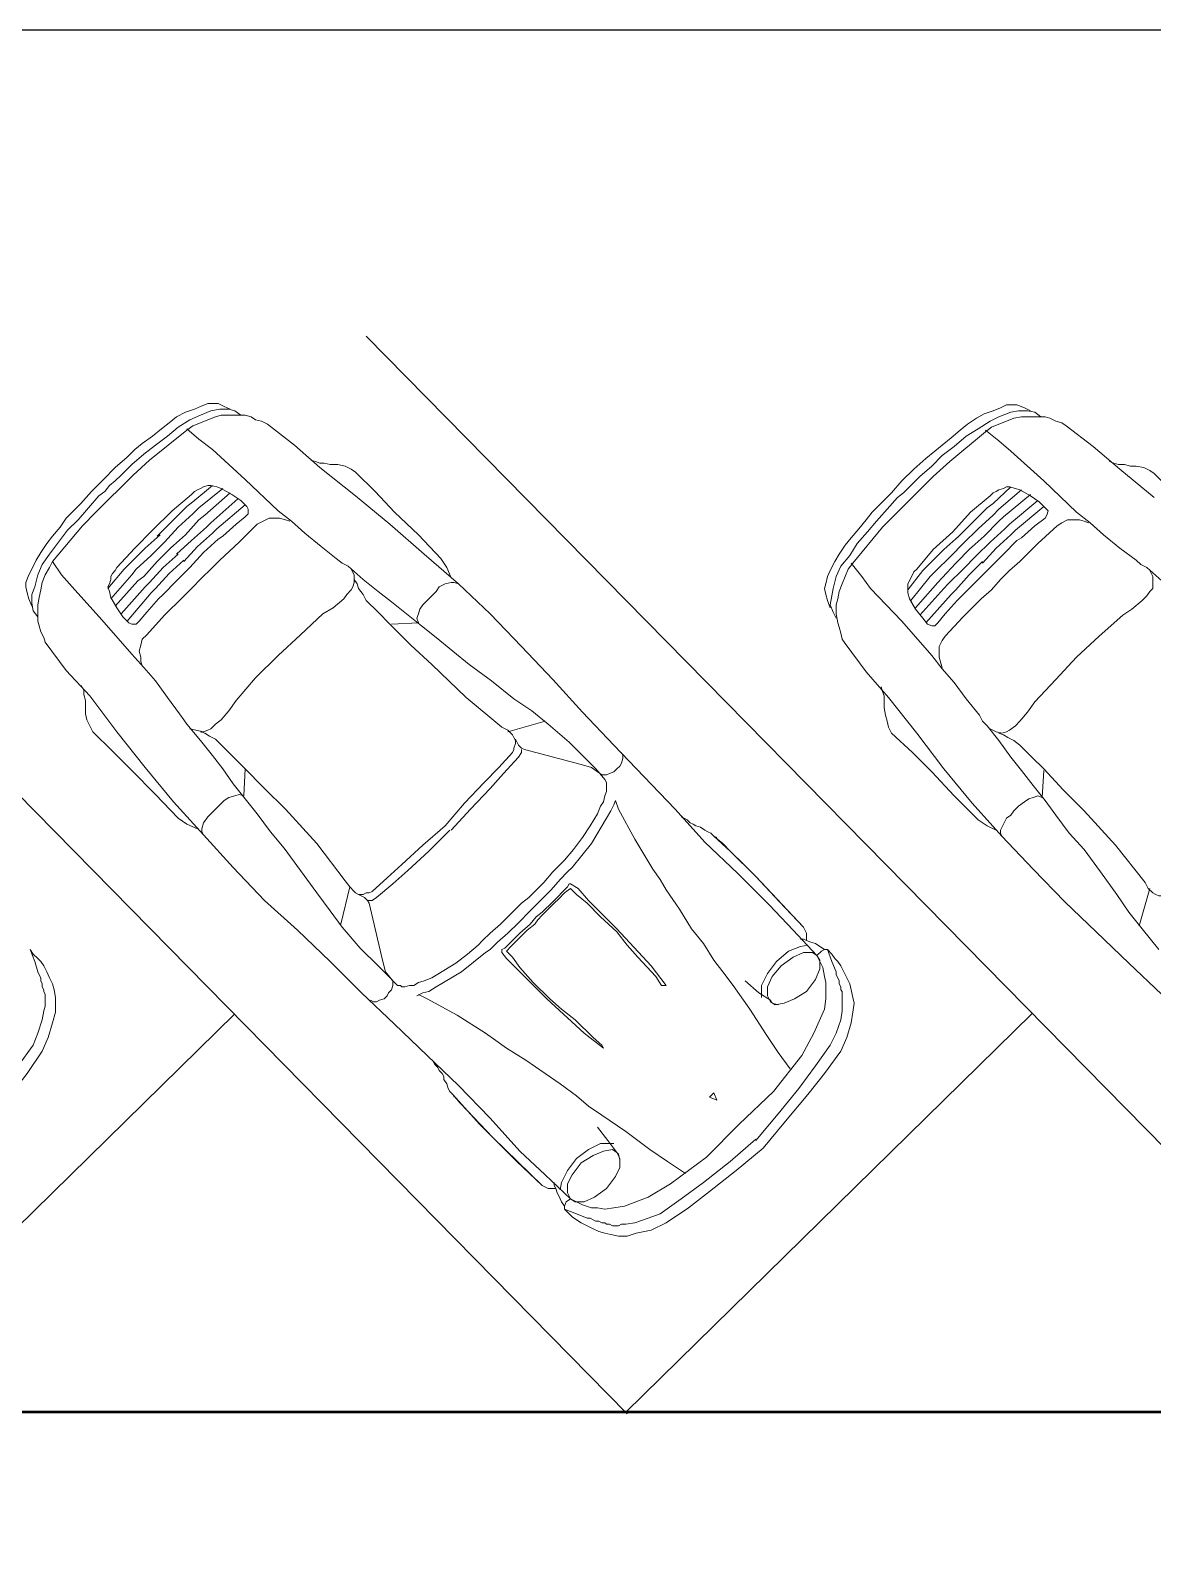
# Model space of a CAD drawing. Header units: metres. Extents: x -24.2 to 51.5, y -28.6 to 30.1.
# Drawn here: x 1.13 to 5.67, y 23.97 to 30.09 of the extents above; entities that cross this region are included whole.
import ezdxf

# ---------------------------------------------------------------- set-up
doc = ezdxf.new("R2010")
doc.units = ezdxf.units.M
for name, color, linetype in [('GF-BLACK', 250, 'Continuous'), ('GF-DARKGRAY', 8, 'Continuous'), ('GF-GRAY', 8, 'Continuous')]:
    doc.layers.add(name, color=color, linetype=linetype)

msp = doc.modelspace()

# ---------------------------------------------------------------- linework, layer by layer
at = {"layer": 'GF-BLACK', "lineweight": 50, "true_color": 0x000000}
msp.add_line((11.0973, 24.4998), (-12.5818, 24.4998), dxfattribs=at)
at = {"layer": 'GF-BLACK', "lineweight": 25, "true_color": 0x000000}
msp.add_lwpolyline([(11.0973, 30.0877), (-24.2464, 30.0877), (-24.2464, -28.567)], dxfattribs=at)
at = {"layer": 'GF-DARKGRAY', "lineweight": 25, "true_color": 0x767676}
for p, q in [((-0.7362, 28.8506), (3.5482, 24.4938)), ((2.4922, 28.8506), (6.7767, 24.4938)), ((0.3198, 24.4998), (1.9612, 26.111)), ((3.5422, 24.4998), (5.1836, 26.111))]:
    msp.add_line(p, q, dxfattribs=at)
at = {"layer": 'GF-GRAY', "lineweight": 13, "true_color": 0x808080}
for p, q in [((3.0655, 27.2515), (3.2164, 27.2938)), ((3.5, 26.9739), (3.512, 26.9377)), ((2.3896, 26.4731), (2.4258, 26.6239)), ((5.6181, 26.467), (5.6603, 26.6179)), ((2.6008, 26.2257), (2.6008, 26.2438)), ((2.7396, 26.1713), (2.7034, 26.1895))]:
    msp.add_line(p, q, dxfattribs=at)
for points in [[(1.9431, 28.555), (1.919, 28.567), (1.8948, 28.5791), (1.8707, 28.5791), (1.8526, 28.5791), (1.8224, 28.567), (1.7983, 28.555), (1.7621, 28.5429), (1.7258, 28.5248), (1.6957, 28.5006), (1.6655, 28.4765), (1.6293, 28.4463), (1.5871, 28.4162), (1.5569, 28.392), (1.5267, 28.3618), (1.4784, 28.3196), (1.4302, 28.2713)], [(5.1775, 28.5489), (5.1534, 28.561), (5.1232, 28.5731), (5.1051, 28.5731), (5.081, 28.5731), (5.0569, 28.561), (5.0267, 28.5489), (4.9905, 28.5368), (4.9603, 28.5187), (4.9241, 28.4946), (4.8939, 28.4705), (4.8577, 28.4403), (4.8215, 28.4101), (4.7913, 28.386), (4.7551, 28.3558), (4.7069, 28.3136), (4.6586, 28.2653)], [(3.3189, 25.3627), (3.2164, 25.4593), (3.1138, 25.5558), (2.9931, 25.6886), (2.8664, 25.8214), (2.7396, 25.942), (2.6069, 26.0688), (2.4741, 26.1955), (2.3474, 26.3222), (2.2146, 26.4489), (2.0819, 26.5696), (1.9552, 26.7024), (1.8345, 26.8351), (1.7138, 26.9679), (1.5991, 27.1067), (1.4845, 27.2515), (1.3759, 27.3963), (1.2793, 27.4989), (1.1948, 27.6136), (1.1888, 27.6317), (1.1767, 27.6558), (1.1707, 27.68), (1.1646, 27.6981), (1.1646, 27.7343), (1.1646, 27.7644), (1.1707, 27.7946), (1.1767, 27.8248), (1.1828, 27.855), (1.1948, 27.8851), (1.2129, 27.9153), (1.225, 27.9394), (1.3457, 28.0843), (1.4, 28.1386), (1.5509, 28.2894), (1.6172, 28.3498), (1.7681, 28.4705), (1.7922, 28.4886), (1.8224, 28.5006), (1.8526, 28.5127), (1.8827, 28.5248), (1.9069, 28.5308), (1.9371, 28.5308), (1.9733, 28.5308), (2.0034, 28.5308), (2.0276, 28.5248), (2.0457, 28.5127), (2.0698, 28.5067), (2.094, 28.4946), (2.2026, 28.4101), (2.3052, 28.3196), (2.45, 28.205), (2.5888, 28.0903), (2.7276, 27.9696), (2.8664, 27.8489), (2.9931, 27.7282), (3.1198, 27.5955), (3.2465, 27.4627), (3.3672, 27.33), (3.4939, 27.1972), (3.6146, 27.0705), (3.7414, 26.9377), (3.862, 26.805), (3.9948, 26.6782), (4.1215, 26.5515), (4.2181, 26.4489), (4.3146, 26.3463)], [(1.9853, 28.5308), (1.9612, 28.5489), (1.9371, 28.555), (1.9008, 28.555), (1.8646, 28.5489), (1.8224, 28.5308), (1.7802, 28.5127), (1.7319, 28.4825), (1.6896, 28.4463), (1.6414, 28.4101), (1.5931, 28.3739), (1.5448, 28.3317), (1.5026, 28.2894), (1.4784, 28.2653), (1.4543, 28.2472)], [(5.7086, 26.1895), (5.5758, 26.3162), (5.4431, 26.4429), (5.3163, 26.5636), (5.1896, 26.6963), (5.0629, 26.8291), (4.9422, 26.9619), (4.8275, 27.1007), (4.7189, 27.2455), (4.6043, 27.3903), (4.5138, 27.4929), (4.4293, 27.6075), (4.4172, 27.6256), (4.4112, 27.6498), (4.4051, 27.6739), (4.3991, 27.692), (4.3931, 27.7282), (4.3931, 27.7644), (4.3991, 27.7886), (4.4051, 27.8188), (4.4172, 27.8489), (4.4293, 27.8791), (4.4413, 27.9093), (4.4594, 27.9334), (4.5801, 28.0782), (4.6344, 28.1325), (4.7853, 28.2834), (4.8517, 28.3437), (4.9965, 28.4644), (5.0207, 28.4825), (5.0508, 28.4946), (5.081, 28.5067), (5.1112, 28.5187), (5.1413, 28.5248), (5.1715, 28.5248), (5.2017, 28.5248), (5.2379, 28.5248), (5.256, 28.5187), (5.2801, 28.5067), (5.3043, 28.5006), (5.3224, 28.4886), (5.431, 28.4041), (5.5396, 28.3136), (5.6784, 28.1989)], [(5.2198, 28.5248), (5.1957, 28.5429), (5.1655, 28.5489), (5.1293, 28.5489), (5.0991, 28.5429), (5.0508, 28.5248), (5.0146, 28.5067), (4.9663, 28.4765), (4.9181, 28.4463), (4.8698, 28.4041), (4.8215, 28.3679), (4.7793, 28.3256), (4.731, 28.2834), (4.7069, 28.2593), (4.6888, 28.2412)], [(1.7681, 28.4765), (1.8164, 28.4343), (1.8707, 28.392), (2.0034, 28.2713), (2.1362, 28.1446), (2.1905, 28.1024), (2.2448, 28.0541), (2.3112, 27.9998), (2.3715, 27.9515), (2.3957, 27.9334), (2.4198, 27.9213), (2.4802, 27.867), (2.5405, 27.8188), (2.5948, 27.7765), (2.6552, 27.7282), (2.7155, 27.68), (2.7758, 27.6317), (2.8422, 27.5774), (2.9086, 27.5231), (2.9991, 27.4567), (3.0896, 27.3843), (3.162, 27.336), (3.2284, 27.2817), (3.3129, 27.2093), (3.3853, 27.1369), (3.4215, 27.1007), (3.4517, 27.0644)], [(4.9965, 28.4705), (5.0508, 28.4282), (5.0991, 28.386), (5.2319, 28.2653), (5.3646, 28.1386), (5.4189, 28.0963), (5.4732, 28.0481), (5.5396, 27.9937), (5.606, 27.9455), (5.6241, 27.9274), (5.6482, 27.9153), (5.7086, 27.861)], [(2.8362, 27.8731), (2.8181, 27.9153), (2.7939, 27.9515), (2.7034, 28.0481), (2.6069, 28.1386), (2.5284, 28.2231), (2.45, 28.3015), (2.4319, 28.3136), (2.4077, 28.3256), (2.3776, 28.3317), (2.3474, 28.3317), (2.3233, 28.3377), (2.3052, 28.3377), (2.2871, 28.3437), (2.2689, 28.3498)], [(6.0706, 27.867), (6.0525, 27.9093), (6.0284, 27.9455), (5.9318, 28.042), (5.8413, 28.1325), (5.7569, 28.217), (5.6784, 28.2955), (5.6603, 28.3075), (5.6362, 28.3196), (5.606, 28.3256), (5.5819, 28.3256), (5.5577, 28.3317), (5.5336, 28.3317), (5.5155, 28.3377), (5.4974, 28.3437)], [(1.1405, 27.7584), (1.1284, 27.7886), (1.1224, 27.8127), (1.1164, 27.8369), (1.1164, 27.855), (1.1284, 27.8851), (1.1405, 27.9093), (1.1586, 27.9455), (1.1767, 27.9756), (1.2009, 28.0119), (1.225, 28.042), (1.2552, 28.0782), (1.2793, 28.1144), (1.3095, 28.1446), (1.3396, 28.1748), (1.3819, 28.2231), (1.4302, 28.2713)], [(4.3689, 27.7524), (4.3569, 27.7825), (4.3508, 27.8067), (4.3448, 27.8308), (4.3508, 27.8489), (4.3569, 27.8791), (4.3689, 27.9032), (4.387, 27.9394), (4.4051, 27.9696), (4.4293, 28.0058), (4.4534, 28.036), (4.4836, 28.0722), (4.5138, 28.1084), (4.5379, 28.1386), (4.5681, 28.1687), (4.6163, 28.217), (4.6586, 28.2653)], [(1.1646, 27.7162), (1.1465, 27.7403), (1.1405, 27.7705), (1.1405, 27.8067), (1.1526, 27.8369), (1.1646, 27.8851), (1.1828, 27.9274), (1.2129, 27.9696), (1.2491, 28.0179), (1.2853, 28.0662), (1.3276, 28.1084), (1.3698, 28.1567), (1.4121, 28.205), (1.4362, 28.2231), (1.4543, 28.2472)], [(1.7802, 27.9153), (1.8345, 27.9756), (1.8948, 28.03), (1.9129, 28.042), (1.9672, 28.0903), (2.0034, 28.1205), (2.0155, 28.1325), (2.0155, 28.1506), (2.0095, 28.1627), (1.9853, 28.1869), (1.9491, 28.211), (1.9069, 28.2351), (1.8888, 28.2412), (1.8646, 28.2472), (1.8526, 28.2472), (1.8345, 28.2412), (1.8224, 28.2351), (1.8103, 28.2291), (1.7983, 28.2231), (1.7862, 28.211), (1.7077, 28.1446), (1.6293, 28.0662)], [(1.6474, 28.042), (1.7077, 28.1024), (1.7681, 28.1627), (1.7922, 28.1808), (1.8707, 28.2472)], [(1.6776, 28.0179), (1.7319, 28.0782), (1.7922, 28.1325), (1.8164, 28.1567), (1.9129, 28.2351)], [(1.7017, 27.9937), (1.7621, 28.0481), (1.8164, 28.1084), (1.8405, 28.1265), (1.9431, 28.217)], [(4.3931, 27.7101), (4.381, 27.7343), (4.3689, 27.7644), (4.375, 27.8006), (4.381, 27.8308), (4.3931, 27.8791), (4.4112, 27.9213), (4.4474, 27.9636), (4.4776, 28.0119), (4.5198, 28.0601), (4.556, 28.1024), (4.5982, 28.1506), (4.6405, 28.1989), (4.6646, 28.217), (4.6888, 28.2412)], [(5.0086, 27.9093), (5.0689, 27.9696), (5.1232, 28.0239), (5.1413, 28.036), (5.1956, 28.0843), (5.2379, 28.1144), (5.2439, 28.1265), (5.25, 28.1446), (5.2379, 28.1567), (5.2138, 28.1808), (5.1775, 28.205), (5.1353, 28.2291), (5.1172, 28.2351), (5.0931, 28.2412), (5.081, 28.2412), (5.0689, 28.2351), (5.0508, 28.2291), (5.0388, 28.2231), (5.0267, 28.217), (5.0146, 28.205), (4.9362, 28.1386), (4.8638, 28.0601)], [(4.8819, 28.036), (4.9422, 28.0963), (5.0025, 28.1567), (5.0267, 28.1748), (5.0991, 28.2412)], [(4.906, 28.0119), (4.9663, 28.0722), (5.0267, 28.1265), (5.0508, 28.1506), (5.1413, 28.2291)], [(4.9301, 27.9877), (4.9905, 28.042), (5.0508, 28.1024), (5.0689, 28.1205), (5.1775, 28.211)], [(1.7258, 27.9696), (1.7862, 28.0239), (1.8465, 28.0782), (1.8646, 28.0963), (1.9733, 28.1929)], [(1.756, 27.9394), (1.8103, 27.9998), (1.8707, 28.0541), (1.8888, 28.0722), (2.0034, 28.1687)], [(4.9603, 27.9636), (5.0146, 28.0179), (5.075, 28.0722), (5.0931, 28.0903), (5.2077, 28.1869)], [(4.9844, 27.9334), (5.0388, 27.9937), (5.0991, 28.0481), (5.1172, 28.0662), (5.2319, 28.1627)], [(2.1845, 28.1024), (2.1664, 28.1084), (2.1422, 28.1144), (2.1241, 28.1144), (2.1, 28.1144), (2.0758, 28.1024), (2.0517, 28.0903), (1.9793, 28.0179), (1.9008, 27.9455), (1.8646, 27.9093), (1.8284, 27.8731)], [(5.4129, 28.0963), (5.3948, 28.1024), (5.3767, 28.1084), (5.3525, 28.1084), (5.3284, 28.1084), (5.3043, 28.0963), (5.2862, 28.0843), (5.2077, 28.0119), (5.1353, 27.9394), (5.0931, 27.9032), (5.0569, 27.867)], [(1.5327, 27.692), (1.5086, 27.7162), (1.4845, 27.7524), (1.4603, 27.7946), (1.4543, 27.8188), (1.4483, 27.8369), (1.4543, 27.8489), (1.4603, 27.867), (1.4603, 27.8791), (1.4664, 27.8912), (1.4784, 27.9032), (1.4845, 27.9153), (1.5569, 27.9937), (1.6293, 28.0662)], [(1.6595, 28.0481), (1.5991, 27.9937), (1.5388, 27.9334), (1.5146, 27.9093), (1.4483, 27.8308)], [(1.6836, 28.0239), (1.6233, 27.9636), (1.5629, 27.9093), (1.5448, 27.8851), (1.4603, 27.7886)], [(4.7612, 27.686), (4.7431, 27.7101), (4.7129, 27.7463), (4.6888, 27.7886), (4.6827, 27.8127), (4.6827, 27.8308), (4.6827, 27.8489), (4.6888, 27.861), (4.6948, 27.8731), (4.7008, 27.8851), (4.7069, 27.8972), (4.7189, 27.9093), (4.7853, 27.9877), (4.8638, 28.0601)], [(4.8879, 28.042), (4.8275, 27.9877), (4.7672, 27.9274), (4.7431, 27.9032), (4.6827, 27.8248)], [(4.912, 28.0179), (4.8517, 27.9575), (4.7974, 27.9032), (4.7732, 27.8791), (4.6948, 27.7825)], [(1.7077, 27.9998), (1.6474, 27.9394), (1.5931, 27.8791), (1.569, 27.861), (1.4784, 27.7584)], [(1.7319, 27.9696), (1.6715, 27.9153), (1.6172, 27.855), (1.5991, 27.8369), (1.5026, 27.7282)], [(4.9362, 27.9937), (4.8758, 27.9334), (4.8215, 27.8731), (4.8034, 27.855), (4.7129, 27.7524)], [(4.9603, 27.9636), (4.906, 27.9093), (4.8457, 27.8489), (4.8275, 27.8308), (4.731, 27.7222)], [(1.225, 27.9394), (1.2612, 27.8851), (1.3034, 27.8369), (1.4241, 27.7041), (1.5448, 27.5653), (1.5931, 27.511), (1.6414, 27.4567), (1.6896, 27.3903), (1.7379, 27.3239), (1.756, 27.2998), (1.7681, 27.2817), (1.8224, 27.2153), (1.8707, 27.155), (1.9129, 27.1007), (1.9552, 27.0403), (2.0034, 26.98), (2.0517, 26.9196), (2.106, 26.8472), (2.1603, 26.7808), (2.2267, 26.6903), (2.2931, 26.5998), (2.3474, 26.5274), (2.3957, 26.461), (2.4681, 26.3765), (2.5405, 26.3041), (2.5767, 26.2679), (2.6129, 26.2317)], [(1.756, 27.9455), (1.6957, 27.8912), (1.6414, 27.8308), (1.6233, 27.8127), (1.5267, 27.6981)], [(1.7802, 27.9153), (1.7258, 27.861), (1.6715, 27.8067), (1.6534, 27.7886), (1.6052, 27.7343), (1.575, 27.6981), (1.5629, 27.686)], [(2.4319, 27.9093), (2.4439, 27.8851), (2.4439, 27.855), (2.4379, 27.8369), (2.4319, 27.8248), (2.4138, 27.8067), (2.4017, 27.7886), (2.3595, 27.7524), (2.3172, 27.7282), (2.2267, 27.6438), (2.1362, 27.5593)], [(4.4534, 27.9334), (4.4957, 27.8791), (4.5319, 27.8308), (4.6586, 27.6981), (4.7793, 27.5593), (4.8215, 27.505), (4.8698, 27.4506), (4.9181, 27.3843), (4.9724, 27.3179), (4.9844, 27.2938), (5.0025, 27.2757), (5.0508, 27.2153), (5.0991, 27.1489), (5.1413, 27.0946), (5.1896, 27.0343), (5.2379, 26.9739), (5.2801, 26.9136), (5.3344, 26.8412), (5.3948, 26.7748), (5.4612, 26.6843), (5.5275, 26.5938), (5.5758, 26.5213), (5.6301, 26.455), (5.6965, 26.3705)], [(4.9844, 27.9394), (4.9301, 27.8851), (4.8758, 27.8248), (4.8577, 27.8067), (4.7551, 27.692)], [(5.0086, 27.9093), (4.9543, 27.855), (4.9, 27.8006), (4.8819, 27.7825), (4.8336, 27.7282), (4.8034, 27.692), (4.7913, 27.68)], [(5.6603, 27.9032), (5.6724, 27.8791), (5.6724, 27.8489), (5.6724, 27.8308), (5.6603, 27.8188), (5.6482, 27.8006), (5.6301, 27.7825), (5.5879, 27.7463), (5.5517, 27.7222), (5.4551, 27.6377), (5.3646, 27.5532)], [(1.5871, 27.517), (1.581, 27.5351), (1.581, 27.5532), (1.575, 27.5774), (1.581, 27.6015), (1.5871, 27.6256), (1.6052, 27.6438), (1.6776, 27.7222), (1.75, 27.7946), (1.7862, 27.8308), (1.8284, 27.8731)], [(2.4439, 27.867), (2.456, 27.8489), (2.462, 27.8308), (2.4802, 27.8067), (2.4922, 27.7825), (2.5405, 27.7343), (2.5888, 27.686), (2.6733, 27.6015), (2.7577, 27.5231), (2.8965, 27.3903), (3.0414, 27.2696), (3.0655, 27.2575), (3.0836, 27.2394), (3.0896, 27.2274), (3.0957, 27.2153), (3.0957, 27.2032), (3.0896, 27.1851), (3.0896, 27.1791), (3.0836, 27.167), (3.0293, 27.1067), (2.9689, 27.0463), (2.8905, 26.9619), (2.812, 26.8713)], [(2.8664, 27.8489), (2.8483, 27.855), (2.8362, 27.855), (2.812, 27.8489), (2.7879, 27.8369), (2.7758, 27.8188), (2.7577, 27.8006), (2.7396, 27.7825), (2.7215, 27.7644), (2.7095, 27.7463), (2.7034, 27.7282), (2.6974, 27.7101), (2.7034, 27.692), (2.5948, 27.686)], [(4.8215, 27.511), (4.8155, 27.5291), (4.8094, 27.5532), (4.8094, 27.5713), (4.8094, 27.5955), (4.8215, 27.6196), (4.8336, 27.6377), (4.906, 27.7162), (4.9784, 27.7886), (5.0207, 27.8248), (5.0569, 27.867)], [(1.5327, 27.692), (1.5448, 27.686), (1.5629, 27.686)], [(4.7612, 27.686), (4.7793, 27.68), (4.7913, 27.68)], [(1.7802, 27.2636), (1.8043, 27.2575), (1.8345, 27.2515), (1.8526, 27.2575), (1.8646, 27.2636), (1.8827, 27.2817), (1.9069, 27.2998), (1.9371, 27.336), (1.9672, 27.3782), (2.0457, 27.4688), (2.1362, 27.5593)], [(5.0146, 27.2636), (5.0388, 27.2515), (5.0629, 27.2455), (5.081, 27.2515), (5.0931, 27.2575), (5.1172, 27.2757), (5.1353, 27.2938), (5.1655, 27.33), (5.1956, 27.3722), (5.2801, 27.4627), (5.3646, 27.5532)], [(1.8103, 26.8593), (1.7681, 26.8774), (1.7319, 26.9015), (1.6414, 26.9981), (1.5448, 27.0946), (1.4664, 27.1731), (1.3879, 27.2515), (1.3759, 27.2757), (1.3638, 27.2998), (1.3577, 27.3239), (1.3577, 27.3541), (1.3577, 27.3782), (1.3517, 27.4024), (1.3517, 27.4205), (1.3396, 27.4386)], [(5.0388, 26.8532), (5.0025, 26.8713), (4.9663, 26.8955), (4.8698, 26.992), (4.7793, 27.0886), (4.7008, 27.167), (4.6163, 27.2455), (4.6043, 27.2696), (4.5982, 27.2938), (4.5922, 27.3179), (4.5862, 27.3481), (4.5862, 27.3722), (4.5862, 27.3963), (4.5801, 27.4144), (4.5741, 27.4325)], [(1.8224, 27.2515), (1.8405, 27.2455), (1.8586, 27.2334), (1.8827, 27.2213), (1.9008, 27.2032), (1.9491, 27.155), (1.9974, 27.1067), (2.0819, 27.0222), (2.1664, 26.9377), (2.2931, 26.7989), (2.4077, 26.6481), (2.4258, 26.6239), (2.4439, 26.6058), (2.45, 26.5998), (2.462, 26.5938), (2.4802, 26.5938), (2.4922, 26.5998), (2.5043, 26.5998), (2.5164, 26.6058), (2.5767, 26.6601), (2.637, 26.7144), (2.7215, 26.7929), (2.812, 26.8713)], [(3.0957, 27.2213), (3.1077, 27.1972), (3.1198, 27.1851), (3.1319, 27.1791), (3.3612, 27.1188), (3.4034, 27.1067), (3.4457, 27.0765)], [(5.0508, 27.2455), (5.0689, 27.2394), (5.087, 27.2274), (5.1112, 27.2153), (5.1353, 27.1972), (5.1836, 27.1489), (5.2319, 27.1007), (5.3103, 27.0162), (5.3948, 26.9317), (5.5215, 26.7929), (5.6422, 26.642), (5.6543, 26.6179), (5.6724, 26.5998), (5.6844, 26.5938), (5.6965, 26.5877), (5.7086, 26.5877), (5.7206, 26.5938), (5.7327, 26.5938), (5.7448, 26.5998), (5.8112, 26.6541), (5.8715, 26.7084), (5.956, 26.7869), (6.0405, 26.8653)], [(3.1198, 27.1791), (3.1198, 27.167), (3.1077, 27.1489), (3.0474, 27.0825), (2.9931, 27.0222), (2.9146, 26.9377), (2.8362, 26.8532)], [(3.5241, 27.167), (3.5301, 27.155), (3.5301, 27.1429), (3.5241, 27.1248), (3.5181, 27.1127), (3.506, 27.1007), (3.4939, 27.0886), (3.4758, 27.0825), (3.4638, 27.0765), (3.4457, 27.0765)], [(1.8345, 26.8351), (1.8284, 26.8472), (1.8284, 26.8593), (1.8345, 26.8834), (1.8526, 26.9076), (1.8646, 26.9196), (1.8827, 26.9377), (1.9008, 26.9558), (1.919, 26.9739), (1.9371, 26.986), (1.9612, 26.992), (1.9793, 26.9981), (1.9974, 26.992), (2.0034, 27.1007)], [(5.0629, 26.8291), (5.0569, 26.8412), (5.0569, 26.8532), (5.0689, 26.8774), (5.081, 26.9015), (5.0991, 26.9136), (5.1112, 26.9317), (5.1293, 26.9498), (5.1534, 26.9679), (5.1715, 26.98), (5.1896, 26.986), (5.2077, 26.992), (5.2258, 26.986), (5.2319, 27.0946)], [(3.4517, 27.0644), (3.4577, 27.0584), (3.4638, 27.0463), (3.4638, 27.0403), (3.4638, 27.0282), (3.4638, 27.0101), (3.4577, 26.992), (3.4517, 26.9679), (3.4396, 26.9498), (3.4276, 26.9196), (3.3974, 26.8713), (3.3672, 26.8231), (3.331, 26.7748), (3.2948, 26.7326), (3.2767, 26.7144), (3.2465, 26.6843), (3.2103, 26.642), (3.1741, 26.6058), (3.15, 26.5817), (3.1198, 26.5576)], [(3.5, 26.9739), (3.4939, 26.9558), (3.4819, 26.9317), (3.4638, 26.9015)], [(4.206, 25.8877), (4.1577, 25.9541), (4.1095, 26.0265), (4.0431, 26.1291), (3.9767, 26.2257), (3.9344, 26.28), (3.8982, 26.3282), (3.856, 26.3946), (3.8077, 26.455), (3.7595, 26.5334), (3.7051, 26.6119), (3.681, 26.6541), (3.6508, 26.6963), (3.5784, 26.817), (3.512, 26.9377)], [(2.4983, 26.5696), (2.5164, 26.5696), (2.5345, 26.5817), (2.6008, 26.636), (2.6612, 26.6903), (2.7457, 26.7688), (2.8301, 26.8532)], [(3.325, 26.7024), (3.4034, 26.7989), (3.4638, 26.9015)], [(3.9103, 26.8231), (3.8982, 26.8291), (3.8862, 26.8412), (3.8741, 26.8472), (3.862, 26.8532), (3.8439, 26.8653), (3.8258, 26.8713), (3.8138, 26.8774), (3.8017, 26.8834), (3.7896, 26.8955), (3.7776, 26.9015), (3.7655, 26.9076)], [(4.2603, 26.461), (4.0672, 26.6662), (3.9646, 26.7688), (3.8982, 26.8291)], [(4.2603, 26.461), (4.1638, 26.5636), (4.0672, 26.6662), (4.0189, 26.7144), (3.9646, 26.7688), (3.9345, 26.7989), (3.8982, 26.8291)], [(3.325, 26.7024), (3.3069, 26.6843), (3.2767, 26.6541), (3.2405, 26.6119), (3.2043, 26.5757), (3.156, 26.5274)], [(3.7051, 26.2257), (3.6448, 26.3041), (3.506, 26.455), (3.3914, 26.5696), (3.3491, 26.6179), (3.3189, 26.636), (3.3129, 26.636), (3.3069, 26.6239), (3.2465, 26.5636), (3.2043, 26.5213), (3.1801, 26.5032)], [(3.7051, 26.2257), (3.687, 26.2257), (3.6629, 26.2619), (3.5905, 26.3403), (3.5482, 26.3886), (3.506, 26.4429), (3.4396, 26.5032), (3.3853, 26.5576), (3.3431, 26.5938), (3.3189, 26.6179), (3.2948, 26.5998), (3.2707, 26.5757), (3.2526, 26.5576), (3.2284, 26.5334), (3.2043, 26.5093), (3.1862, 26.4912)], [(2.462, 26.5938), (2.4862, 26.5817), (2.4983, 26.5696), (2.5043, 26.5576), (2.5586, 26.3282), (2.5707, 26.28), (2.6008, 26.2438)], [(2.6129, 26.2317), (2.6189, 26.2257), (2.631, 26.2257), (2.637, 26.2196), (2.6491, 26.2196), (2.6672, 26.2257), (2.6853, 26.2257), (2.7034, 26.2377), (2.7276, 26.2438), (2.7577, 26.2558), (2.806, 26.286), (2.8543, 26.3162), (2.9026, 26.3524), (2.9448, 26.3886), (2.9629, 26.4067), (2.9931, 26.4369), (3.0353, 26.4731), (3.0715, 26.5093), (3.0957, 26.5334), (3.1198, 26.5576)], [(2.6974, 26.1834), (2.7215, 26.1955), (2.7457, 26.2015), (2.7758, 26.2196), (2.8784, 26.28), (2.975, 26.3584), (2.9931, 26.3705), (3.0232, 26.4007), (3.0655, 26.4369), (3.1077, 26.4791), (3.156, 26.5274)], [(3.4517, 25.9722), (3.3732, 26.0326), (3.2224, 26.1713), (3.1077, 26.286), (3.0595, 26.3343), (3.0414, 26.3584), (3.0414, 26.3705), (3.0534, 26.3765), (3.1138, 26.4369), (3.156, 26.4731), (3.1801, 26.5032)], [(3.4517, 25.9722), (3.4457, 25.9843), (3.4095, 26.0145), (3.337, 26.0869), (3.2827, 26.1291), (3.2345, 26.1713), (3.1681, 26.2377), (3.1138, 26.2981), (3.0836, 26.3403), (3.0595, 26.3645), (3.0776, 26.3826), (3.1017, 26.4067), (3.1258, 26.4308), (3.1439, 26.4489), (3.1741, 26.4731), (3.1862, 26.4912)], [(4.2724, 26.4067), (4.2724, 26.4369), (4.2603, 26.461)], [(0.875, 25.5679), (0.9655, 25.6765), (1.056, 25.7851), (1.1224, 25.8696), (1.1827, 25.9601), (1.2069, 26.0145), (1.225, 26.0748), (1.2371, 26.117), (1.2371, 26.1532), (1.2371, 26.1774), (1.231, 26.2076), (1.225, 26.2317), (1.2129, 26.2558), (1.2009, 26.28), (1.1888, 26.3041), (1.1767, 26.3222), (1.1646, 26.3343), (1.1465, 26.3524), (1.1345, 26.3705)], [(1.1948, 26.1412), (1.1948, 26.1532), (1.1948, 26.1653), (1.1948, 26.1774), (1.1948, 26.1895), (1.1888, 26.2015), (1.1888, 26.2076), (1.1828, 26.2196), (1.1828, 26.2317), (1.1767, 26.2438), (1.1767, 26.2558), (1.1707, 26.2679), (1.1646, 26.28), (1.1526, 26.3222), (1.1345, 26.3705)], [(4.0974, 25.5679), (4.1879, 25.6765), (4.2784, 25.7851), (4.3448, 25.8696), (4.4112, 25.9601), (4.4353, 26.0145), (4.4534, 26.0748), (4.4594, 26.117), (4.4655, 26.1532), (4.4594, 26.1774), (4.4534, 26.2076), (4.4474, 26.2317), (4.4353, 26.2558), (4.4232, 26.28), (4.4112, 26.3041), (4.3991, 26.3222), (4.387, 26.3343), (4.375, 26.3524), (4.3569, 26.3705)], [(4.2, 26.3645), (4.1517, 26.3222), (4.1155, 26.2739)], [(4.2, 26.3645), (4.2482, 26.3826), (4.2784, 26.3886)], [(4.3448, 26.3705), (4.3267, 26.3826), (4.3086, 26.3946), (4.2905, 26.4007), (4.2724, 26.4067), (4.2603, 26.4127), (4.2482, 26.4127)], [(4.3569, 26.3705), (4.3448, 26.3705), (4.3327, 26.3645), (4.3146, 26.3463)], [(4.4172, 26.1412), (4.4172, 26.1532), (4.4172, 26.1653), (4.4172, 26.1774), (4.4172, 26.1895), (4.4172, 26.2015), (4.4112, 26.2076), (4.4112, 26.2196), (4.4051, 26.2317), (4.4051, 26.2438), (4.3991, 26.2558), (4.3931, 26.2679), (4.3931, 26.28), (4.375, 26.3222), (4.3569, 26.3705)], [(4.0008, 25.6645), (4.1396, 25.7972), (4.2543, 25.942), (4.3026, 26.0326), (4.3448, 26.1291), (4.3508, 26.1713), (4.3508, 26.2076), (4.3508, 26.2377), (4.3448, 26.2619), (4.3388, 26.2981), (4.3146, 26.3463)], [(4.1577, 26.1472), (4.1336, 26.1532), (4.1276, 26.1653), (4.0793, 26.1955), (4.025, 26.2438)], [(4.0913, 26.1774), (4.0913, 26.2257), (4.1155, 26.2739)], [(2.5103, 26.1653), (2.5224, 26.1593), (2.5345, 26.1593), (2.5465, 26.1653), (2.5646, 26.1713), (2.5767, 26.1834), (2.5827, 26.1955), (2.5948, 26.2076), (2.6008, 26.2257)], [(0.8388, 25.5981), (0.9293, 25.7067), (1.0198, 25.8093), (1.0862, 25.8998), (1.1465, 25.9843), (1.1646, 26.0326), (1.1828, 26.0869), (1.1888, 26.1231), (1.1948, 26.1412)], [(3.7836, 25.4653), (3.7112, 25.5136), (3.6388, 25.5619), (3.5422, 25.6343), (3.4457, 25.7007), (3.3914, 25.7369), (3.3431, 25.7791), (3.2767, 25.8274), (3.2164, 25.8696), (3.1379, 25.9239), (3.0595, 25.9722), (3.0172, 26.0024), (2.975, 26.0326), (2.8603, 26.105), (2.7396, 26.1713)], [(4.0672, 25.5981), (4.1577, 25.7067), (4.2422, 25.8093), (4.3086, 25.8998), (4.3689, 25.9843), (4.3931, 26.0326), (4.4112, 26.0869), (4.4172, 26.1231), (4.4172, 26.1412)], [(2.8483, 25.7731), (2.8422, 25.7851), (2.8301, 25.7972), (2.8241, 25.8093), (2.8181, 25.8274), (2.806, 25.8455), (2.806, 25.8576), (2.8, 25.8696), (2.7879, 25.8817), (2.7819, 25.8938), (2.7698, 25.9058), (2.7638, 25.9179)], [(3.2043, 25.417), (3.0052, 25.6101), (2.9026, 25.7188), (2.8422, 25.7851)], [(3.2043, 25.417), (3.1017, 25.5136), (3.0052, 25.6101), (2.9508, 25.6645), (2.9026, 25.7188), (2.8724, 25.7489), (2.8422, 25.7851)], [(3.9103, 25.761), (3.8801, 25.7731), (3.8862, 25.7791)], [(3.9103, 25.761), (3.8982, 25.7912), (3.8862, 25.7791)], [(4.0008, 25.6645), (3.8681, 25.5317), (3.7232, 25.4231), (3.6327, 25.3688), (3.5362, 25.3326), (3.4939, 25.3265), (3.4577, 25.3205), (3.4276, 25.3265), (3.4034, 25.3265), (3.3672, 25.3386), (3.3189, 25.3627)], [(3.5181, 25.5196), (3.512, 25.5438), (3.506, 25.5498), (3.4698, 25.5981), (3.4276, 25.6524)], [(3.4939, 25.586), (3.4396, 25.586), (3.3914, 25.5619), (3.3431, 25.5257), (3.3069, 25.4774), (3.2827, 25.4291), (3.2767, 25.3989)], [(4.0974, 25.5679), (3.9888, 25.4774), (3.8801, 25.3929), (3.7957, 25.3265), (3.7051, 25.2662), (3.6448, 25.236), (3.5845, 25.2239), (3.5482, 25.2119), (3.512, 25.2119), (3.4819, 25.2179), (3.4577, 25.2239), (3.4336, 25.23), (3.4095, 25.242), (3.3853, 25.2541), (3.3612, 25.2662), (3.3431, 25.2783), (3.325, 25.2903), (3.3129, 25.3024), (3.2948, 25.3205)], [(4.0672, 25.6041), (3.9646, 25.5136), (3.856, 25.4291), (3.7655, 25.3627), (3.681, 25.3024), (3.6327, 25.2843), (3.5784, 25.2662), (3.5422, 25.2601), (3.5241, 25.2601)], [(3.2586, 25.405), (3.2284, 25.405), (3.2043, 25.417)], [(3.2948, 25.3326), (3.2827, 25.3507), (3.2707, 25.3748), (3.2646, 25.3869), (3.2586, 25.405), (3.2526, 25.417), (3.2526, 25.4291)], [(3.2948, 25.3205), (3.2948, 25.3326), (3.3008, 25.3507), (3.3189, 25.3627)], [(3.5241, 25.2601), (3.512, 25.2541), (3.5, 25.2541), (3.4879, 25.2541), (3.4758, 25.2601), (3.4638, 25.2601), (3.4577, 25.2662), (3.4457, 25.2662), (3.4336, 25.2722), (3.4215, 25.2722), (3.4095, 25.2783), (3.3974, 25.2843), (3.3853, 25.2843), (3.3431, 25.3024), (3.2948, 25.3205)]]:
    msp.add_lwpolyline(points, dxfattribs=at)
for points in [[(4.3146, 26.3463), (4.2965, 26.3584), (4.2603, 26.3584), (4.2181, 26.3403), (4.1698, 26.3041), (4.1336, 26.2619), (4.1155, 26.2196), (4.1155, 26.1834), (4.1276, 26.1593), (4.1457, 26.1472), (4.1819, 26.1532), (4.2241, 26.1713), (4.2724, 26.2015), (4.3086, 26.2498), (4.3267, 26.292), (4.3267, 26.3282)], [(3.3189, 25.3627), (3.3069, 25.3869), (3.3069, 25.4231), (3.325, 25.4593), (3.3612, 25.5076), (3.4095, 25.5377), (3.4517, 25.5558), (3.4879, 25.5619), (3.506, 25.5498), (3.5181, 25.5257), (3.5181, 25.4895), (3.5, 25.4533), (3.4638, 25.405), (3.4155, 25.3688), (3.3733, 25.3507), (3.337, 25.3507)]]:
    msp.add_lwpolyline(points, close=True, dxfattribs=at)

doc.saveas('drawing.dxf')
